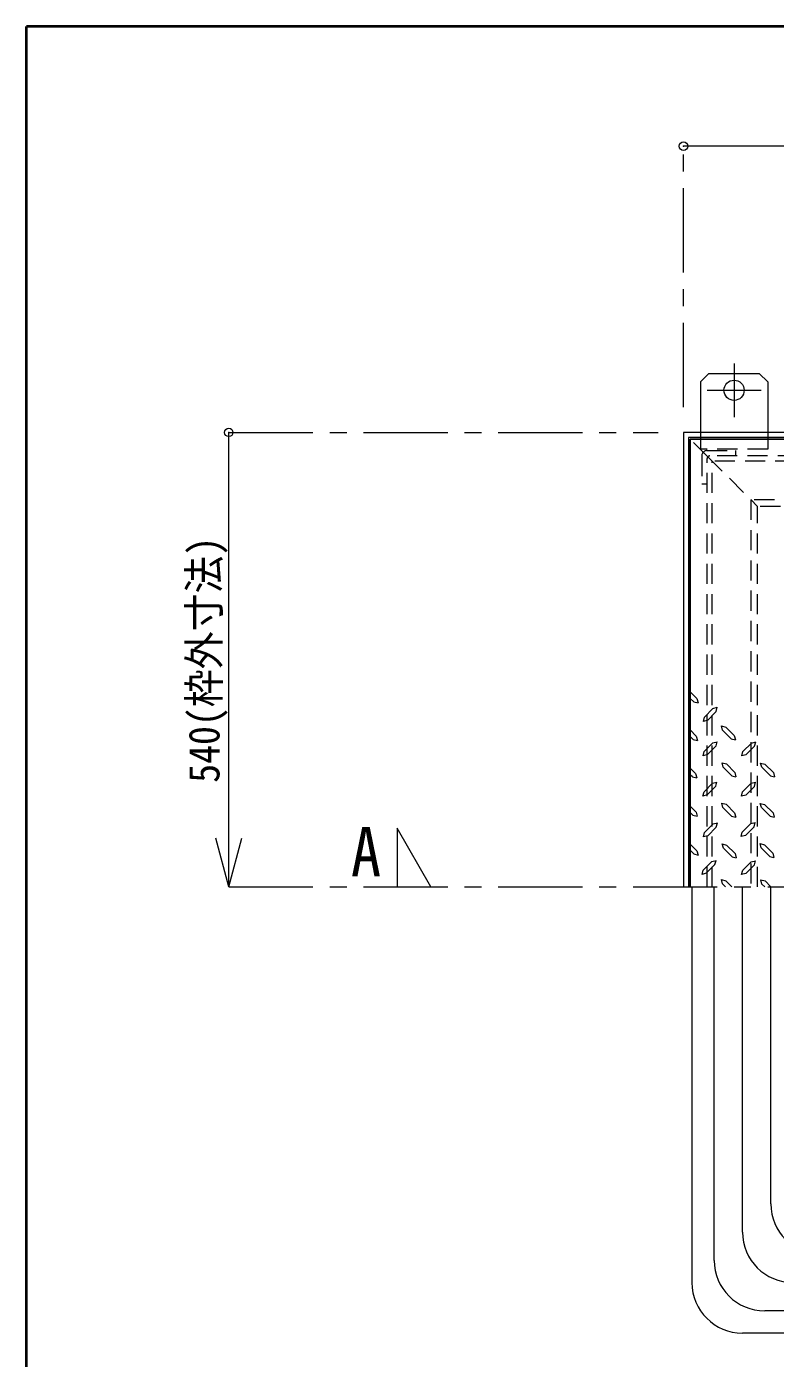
# Model space of a CAD drawing. Units: millimetres at full size, sheet at 1:10; details may follow other scales. Extents: x -1934 to 2116, y -1312 to 1498.
# Drawn here: x -1934 to -1489, y 707 to 1498 of the extents above; entities that cross this region are included whole.
import ezdxf
from ezdxf.enums import TextEntityAlignment as Align

# ---------------------------------------------------------------- set-up
doc = ezdxf.new("R2010")
doc.units = ezdxf.units.MM
doc.header["$LTSCALE"] = 10
doc.header["$PDMODE"] = 32
doc.header["$PDSIZE"] = 5
doc.linetypes.add('CHAIN1', pattern=[8, 5, -1, 1, -1])
doc.linetypes.add('DASHED1', pattern=[1.8, 1.2, -0.6])
doc.layers.add('0-0_ﾚｲﾔ1', color=4, linetype='Continuous', lineweight=9)
doc.styles.add('ＭＳ ゴシック', font='')
doc.styles.get('ＭＳ ゴシック').set_extended_font_data('MS Gothic')

msp = doc.modelspace()

# ---------------------------------------------------------------- linework, layer by layer
at = {"layer": '0-0_ﾚｲﾔ1', "color": 1, "lineweight": 40}
for p in [(-1933.93, -1311.96), (2116.07, 1498.04)]:
    msp.add_line(p, (-1933.93, 1498.04), dxfattribs=at)
at = {"layer": '0-0_ﾚｲﾔ1', "linetype": 'CHAIN1'}
for p, q in [((-1543.93, 1272.04), (-1543.93, 1427.04)), ((-1513.93, 1298.04), (-1513.93, 1266.04)), ((-1529.93, 1282.04), (-1497.93, 1282.04)), ((-1813.93, 1257.04), (-1558.93, 1257.04)), ((-1813.93, 987.04), (-308.93, 987.04))]:
    msp.add_line(p, q, dxfattribs=at)
at = {"layer": '0-0_ﾚｲﾔ1'}
for p, q in [((-603.93, 1427.04), (-1543.93, 1427.04)), ((-1528.93, 1292.04), (-1533.93, 1287.04)), ((-1528.93, 1292.04), (-1498.93, 1292.04)), ((-1493.93, 1287.04), (-1498.93, 1292.04)), ((-1533.93, 1287.04), (-1533.93, 1257.04)), ((-1493.93, 1287.04), (-1493.93, 1257.04)), ((-1813.93, 987.04), (-1813.93, 1257.04)), ((-1536.03, 1098.9), (-1539.93, 1102.95)), ((-1537.88, 1096.97), (-1539.93, 1099.02)), ((-1537.88, 1096.97), (-1535.3, 1096.33)), ((-1536.03, 1098.9), (-1535.3, 1096.33)), ((-1526.47, 1093.03), (-1531.45, 1087.97)), ((-1526.47, 1093.03), (-1523.89, 1093.76)), ((-1524.54, 1091.19), (-1523.89, 1093.76)), ((-1524.54, 1091.19), (-1529.6, 1086.12)), ((-1536.43, 1076.64), (-1539.93, 1080.28)), ((-1538.28, 1074.71), (-1539.93, 1076.36)), ((-1536.43, 1076.64), (-1535.71, 1074.07)), ((-1521.48, 1082.67), (-1518.91, 1081.94)), ((-1520.76, 1080.1), (-1521.48, 1082.67)), ((-1515.7, 1075.03), (-1520.76, 1080.1)), ((-1513.85, 1076.96), (-1518.91, 1081.94)), ((-1513.85, 1076.96), (-1513.13, 1074.39)), ((-1538.28, 1074.71), (-1535.71, 1074.07)), ((-1526.55, 1072.62), (-1531.61, 1067.56)), ((-1526.55, 1072.62), (-1523.97, 1073.27)), ((-1524.62, 1070.77), (-1523.97, 1073.27)), ((-1515.7, 1075.03), (-1513.13, 1074.39)), ((-1503.64, 1072.54), (-1508.71, 1067.48)), ((-1503.64, 1072.54), (-1501.07, 1073.19)), ((-1501.72, 1070.69), (-1501.07, 1073.19)), ((-1521.08, 1060.73), (-1518.51, 1060.09)), ((-1520.36, 1058.24), (-1521.08, 1060.73)), ((-1513.45, 1055.02), (-1518.51, 1060.09)), ((-1498.18, 1060.65), (-1495.61, 1060.01)), ((-1497.46, 1058.16), (-1498.18, 1060.65)), ((-1490.55, 1054.94), (-1495.61, 1060.01)), ((-1536.75, 1054.38), (-1539.93, 1057.56)), ((-1538.68, 1052.45), (-1539.93, 1053.7)), ((-1538.68, 1052.45), (-1536.11, 1051.81)), ((-1536.75, 1054.38), (-1536.11, 1051.81)), ((-1515.3, 1053.1), (-1520.36, 1058.24)), ((-1515.3, 1053.1), (-1512.8, 1052.45)), ((-1513.45, 1055.02), (-1512.8, 1052.45)), ((-1492.39, 1053.02), (-1497.46, 1058.16)), ((-1492.39, 1053.02), (-1489.9, 1052.37)), ((-1490.55, 1054.94), (-1489.9, 1052.37)), ((-1526.71, 1048.68), (-1531.77, 1043.61)), ((-1526.71, 1048.68), (-1524.14, 1049.32)), ((-1524.78, 1046.83), (-1524.14, 1049.32)), ((-1503.8, 1048.6), (-1508.87, 1043.53)), ((-1503.8, 1048.6), (-1501.23, 1049.24)), ((-1501.88, 1046.75), (-1501.23, 1049.24)), ((-1521.24, 1036.78), (-1518.67, 1036.14)), ((-1520.52, 1034.29), (-1521.24, 1036.78)), ((-1498.34, 1036.7), (-1495.77, 1036.06)), ((-1497.62, 1034.21), (-1498.34, 1036.7)), ((-1536.51, 1031.56), (-1539.93, 1034.98)), ((-1538.36, 1029.63), (-1539.93, 1031.2)), ((-1538.36, 1029.63), (-1535.79, 1028.99)), ((-1536.51, 1031.56), (-1535.79, 1028.99)), ((-1515.46, 1029.15), (-1520.52, 1034.29)), ((-1513.61, 1031.08), (-1518.67, 1036.14)), ((-1515.46, 1029.15), (-1512.97, 1028.51)), ((-1513.61, 1031.08), (-1512.97, 1028.51)), ((-1492.55, 1029.07), (-1497.62, 1034.21)), ((-1490.71, 1031), (-1495.77, 1036.06)), ((-1492.55, 1029.07), (-1490.06, 1028.43)), ((-1490.71, 1031), (-1490.06, 1028.43)), ((-1526.39, 1024.49), (-1531.45, 1019.43)), ((-1526.39, 1024.49), (-1523.81, 1025.13)), ((-1524.46, 1022.64), (-1523.81, 1025.13)), ((-1503.97, 1024.65), (-1509.03, 1019.59)), ((-1503.97, 1024.65), (-1501.39, 1025.29)), ((-1502.04, 1022.8), (-1501.39, 1025.29)), ((-1813.93, 987.04), (-1821.69, 1016.02)), ((-1813.93, 987.04), (-1806.16, 1016.02)), ((-1536.03, 1008.58), (-1539.93, 1012.48)), ((-1520.92, 1012.6), (-1518.35, 1011.95)), ((-1520.2, 1010.1), (-1520.92, 1012.6)), ((-1498.5, 1012.76), (-1495.93, 1012.11)), ((-1497.78, 1010.27), (-1498.5, 1012.76)), ((-1537.88, 1006.65), (-1539.93, 1008.99)), ((-1537.88, 1006.65), (-1535.3, 1006.01)), ((-1536.03, 1008.58), (-1535.3, 1006.01)), ((-1515.14, 1004.96), (-1520.2, 1010.1)), ((-1513.29, 1006.89), (-1518.35, 1011.95)), ((-1515.14, 1004.96), (-1512.64, 1004.32)), ((-1513.29, 1006.89), (-1512.64, 1004.32)), ((-1492.72, 1005.12), (-1497.78, 1010.27)), ((-1490.87, 1007.05), (-1495.93, 1012.11)), ((-1492.72, 1005.12), (-1490.22, 1004.48)), ((-1490.87, 1007.05), (-1490.22, 1004.48)), ((-1527.19, 1002.15), (-1532.25, 997.09)), ((-1527.19, 1002.15), (-1524.62, 1002.79)), ((-1525.26, 1000.3), (-1524.62, 1002.79)), ((-1503.72, 1001.99), (-1508.79, 996.93)), ((-1503.72, 1001.99), (-1501.15, 1002.63)), ((-1501.8, 1000.14), (-1501.15, 1002.63)), ((-1521.48, 991.38), (-1518.91, 990.66)), ((-1520.76, 988.81), (-1521.48, 991.38)), ((-1518.99, 987.04), (-1520.76, 988.81)), ((-1515.3, 987.04), (-1518.91, 990.66)), ((-1498.02, 991.22), (-1495.45, 990.58)), ((-1497.38, 988.73), (-1498.02, 991.22)), ((-1492.05, 987.04), (-1495.45, 990.58)), ((-1525.71, 765.25), (-1525.71, 987.04)), ((-1495.69, 987.04), (-1497.38, 988.73)), ((-1492.14, 798.83), (-1492.14, 987.04)), ((-652.14, 735.25), (-1495.71, 735.25))]:
    msp.add_line(p, q, dxfattribs=at)
at = {"layer": '0-0_ﾚｲﾔ1', "color": 7, "lineweight": 18}
for p, q in [((-603.93, 1257.04), (-1543.93, 1257.04)), ((-1543.93, 1257.04), (-1543.93, 987.04)), ((-606.93, 1254.04), (-1540.93, 1254.04)), ((-1540.93, 1254.04), (-1540.93, 987.04)), ((-1538.93, 987.04), (-1538.93, 752.04)), ((-638.93, 722.04), (-1508.93, 722.04))]:
    msp.add_line(p, q, dxfattribs=at)
at = {"layer": '0-0_ﾚｲﾔ1', "linetype": 'DASHED1'}
for p, q in [((-1529.46, 1242.57), (-1539.93, 1253.04)), ((-1533.93, 1257.04), (-1533.93, 1247.04)), ((-1493.93, 1257.04), (-1493.93, 1247.04)), ((-1493.93, 1247.04), (-1533.93, 1247.04)), ((-1533.13, 1243.04), (-1533.13, 1226.24)), ((-1529.93, 1246.24), (-1513.13, 1246.24)), ((-1513.13, 1246.24), (-1513.13, 1243.04)), ((-1099.43, 1240.04), (-1526.93, 1240.04)), ((-1526.93, 987.04), (-1526.93, 1240.04)), ((-1529.93, 1226.24), (-1533.13, 1226.24)), ((-643.93, 1217.04), (-1503.93, 1217.04)), ((-1503.93, 1217.04), (-1503.93, 987.04))]:
    msp.add_line(p, q, dxfattribs=at)
at = {"layer": '0-0_ﾚｲﾔ1', "color": 5, "lineweight": 25}
for p in [(-607.93, 1253.04), (-1539.93, 987.04)]:
    msp.add_line(p, (-1539.93, 1253.04), dxfattribs=at)
at = {"layer": '0-0_ﾚｲﾔ1', "color": 7, "linetype": 'DASHED1', "lineweight": 18}
for p, q in [((-1529.46, 1242.57), (-1499.93, 1213.04)), ((-1098.03, 1243.04), (-1528.33, 1243.04)), ((-1529.93, 987.04), (-1529.93, 1241.44)), ((-1126.43, 1213.04), (-1499.93, 1213.04)), ((-1499.93, 987.04), (-1499.93, 1213.04))]:
    msp.add_line(p, q, dxfattribs=at)
at = {"layer": '0-0_ﾚｲﾔ1', "color": 3, "lineweight": 18}
msp.add_line((-1508.93, 782.04), (-1508.93, 987.04), dxfattribs=at)
at = {"layer": '0-0_ﾚｲﾔ1'}
for points in [[(-1529.6, 1086.12), (-1532.17, 1085.4), (-1531.45, 1087.97)], [(-1524.62, 1070.77), (-1529.76, 1065.63), (-1532.25, 1064.99), (-1531.61, 1067.56)], [(-1501.72, 1070.69), (-1506.86, 1065.55), (-1509.35, 1064.91), (-1508.71, 1067.48)], [(-1524.78, 1046.83), (-1529.92, 1041.69), (-1532.41, 1041.04), (-1531.77, 1043.61)], [(-1501.88, 1046.75), (-1507.02, 1041.6), (-1509.51, 1040.96), (-1508.87, 1043.53)], [(-1524.46, 1022.64), (-1529.6, 1017.5), (-1532.09, 1016.85), (-1531.45, 1019.43)], [(-1502.04, 1022.8), (-1507.18, 1017.66), (-1509.67, 1017.02), (-1509.03, 1019.59)], [(-1525.26, 1000.3), (-1530.4, 995.16), (-1532.89, 994.52), (-1532.25, 997.09)], [(-1501.8, 1000.14), (-1506.94, 995), (-1509.43, 994.35), (-1508.79, 996.93)]]:
    msp.add_lwpolyline(points, dxfattribs=at)
at = {"layer": '0-0_ﾚｲﾔ1', "linetype": 'CHAIN1'}
msp.add_lwpolyline([(-1693.93, 987.04), (-1713.93, 1022.04), (-1713.93, 987.04)], dxfattribs=at)
at = {"layer": '0-0_ﾚｲﾔ1'}
msp.add_circle((-1513.93, 1282.04), 6, dxfattribs=at)
at = {"layer": '0-0_ﾚｲﾔ1', "linetype": 'DASHED1'}
msp.add_arc((-1529.93, 1243.04), 3.2, 90, 180, dxfattribs=at)
at = {"layer": '0-0_ﾚｲﾔ1', "color": 7, "linetype": 'DASHED1', "lineweight": 18}
msp.add_arc((-1528.33, 1241.44), 1.6, 90, 180, dxfattribs=at)
at = {"layer": '0-0_ﾚｲﾔ1'}
for centre in [(-1462.14, 798.83), (-1495.71, 765.25)]:
    msp.add_arc(centre, 30, 180, 270, dxfattribs=at)
at = {"layer": '0-0_ﾚｲﾔ1', "color": 3, "lineweight": 18}
msp.add_arc((-1478.93, 782.04), 30, 180, 270, dxfattribs=at)
at = {"layer": '0-0_ﾚｲﾔ1', "color": 7, "lineweight": 18}
msp.add_arc((-1508.93, 752.04), 30, 180, 270, dxfattribs=at)
at = {"layer": '0-0_ﾚｲﾔ1', "color": 1}
for p in [(-1543.93, 1427.04), (-1813.93, 1257.04)]:
    msp.add_point(p, dxfattribs=at)

# ---------------------------------------------------------------- texts
at = {"layer": '0-0_ﾚｲﾔ1', "color": 7, "style": 'ＭＳ ゴシック', "width": 0.9}
msp.add_text('540(枠外寸法)', height=18.33, rotation=90, dxfattribs=at).set_placement((-1813.93, 1048.92), align=Align.BOTTOM_LEFT)
msp.add_text('A', height=29.33, dxfattribs=at).set_placement((-1741.43, 984.54), align=Align.BOTTOM_LEFT)

doc.saveas('drawing.dxf')
